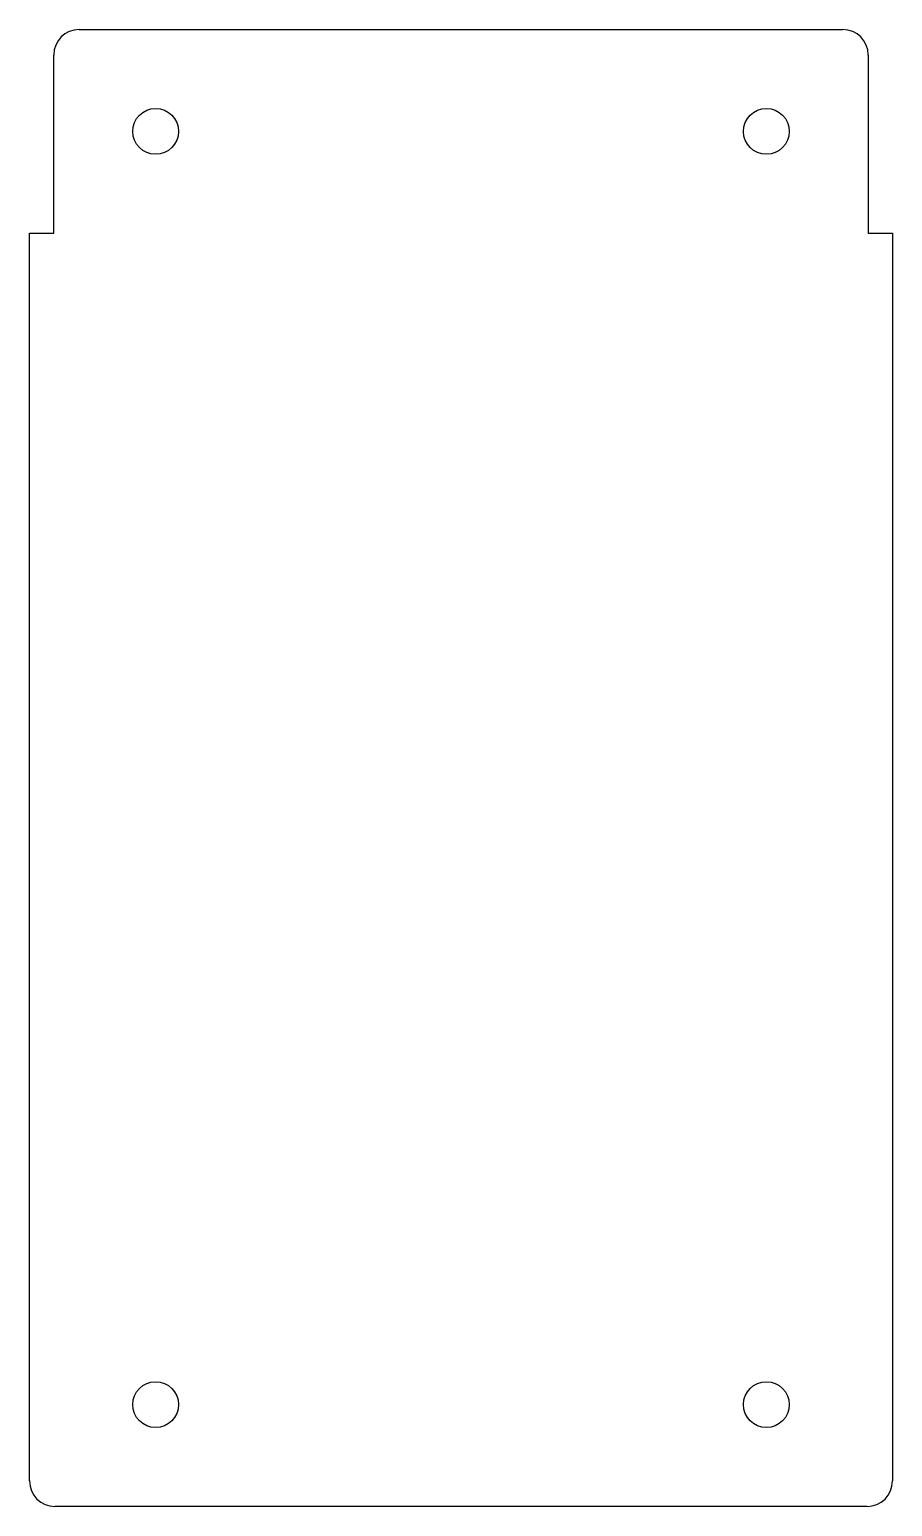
# Model space of a CAD drawing. Header units: millimetres. Extents: x 0 to 170, y 0 to 290.
import ezdxf

# ---------------------------------------------------------------- set-up
doc = ezdxf.new("R2010")
doc.units = ezdxf.units.MM

msp = doc.modelspace()

# ---------------------------------------------------------------- linework, layer by layer
at = {"color": 7, "linetype": 'Continuous', "lineweight": 25}
for p, q in [((9.765, 290), (159.765, 290)), ((4.765, 250), (4.765, 285)), ((164.765, 285), (164.765, 250)), ((0, 250), (4.765, 250)), ((0, 5), (0, 250)), ((164.765, 250), (169.53, 250)), ((169.53, 250), (169.53, 5)), ((164.53, 0), (5, 0))]:
    msp.add_line(p, q, dxfattribs=at)
for centre in [(24.765, 270), (144.765, 270), (24.765, 20), (144.765, 20)]:
    msp.add_circle(centre, 4.5, dxfattribs=at)
for centre, start, end in [((9.765, 285), 90, 180), ((159.765, 285), 0, 90), ((5, 5), 180, 270), ((164.53, 5), 270, 0)]:
    msp.add_arc(centre, 5, start, end, dxfattribs=at)

doc.saveas('drawing.dxf')
